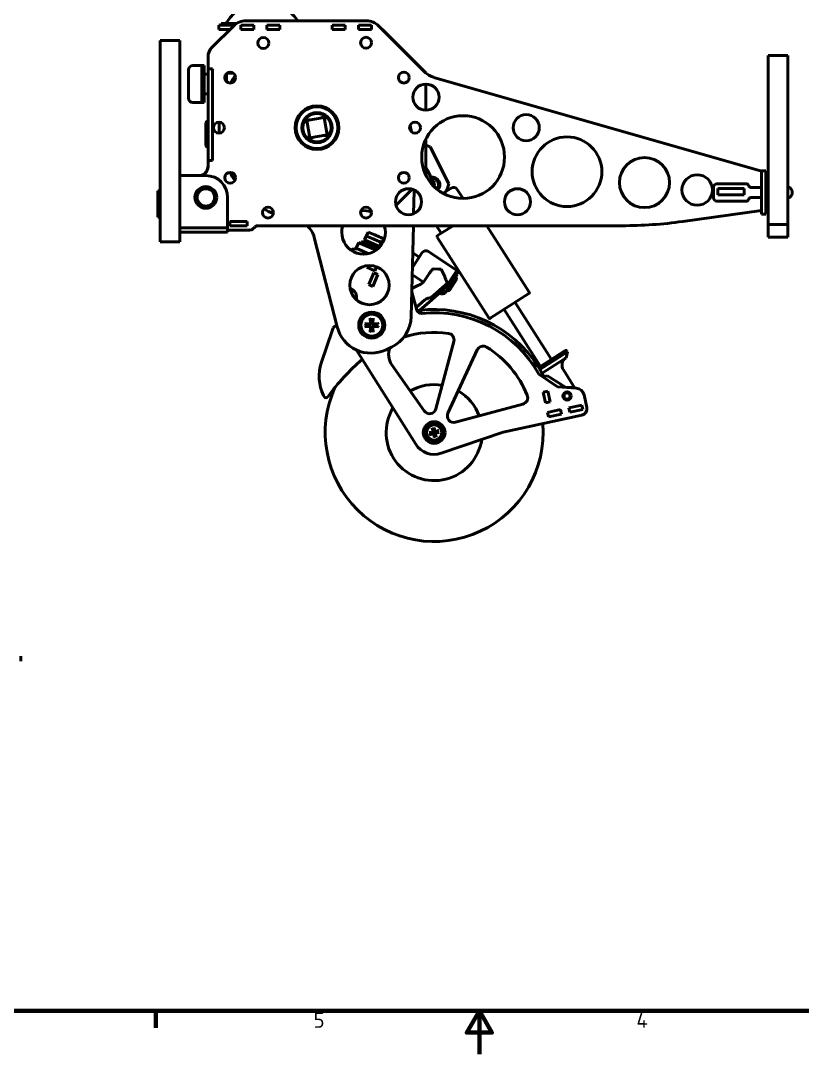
# Model space of a CAD drawing. Header units: millimetres. Extents: x 0 to 1188, y 0 to 840.
# Drawn here: x 383.5 to 742.2, y 0 to 474.4 of the extents above; entities that cross this region are included whole.
import ezdxf

# ---------------------------------------------------------------- set-up
doc = ezdxf.new("R2010")
doc.units = ezdxf.units.MM
doc.header["$LTSCALE"] = 2
doc.layers.add('Rahmen (ISO)', color=7, linetype='Continuous', lineweight=70)
doc.layers.add('Sichtbar (ISO)', color=7, linetype='Continuous', lineweight=50)
doc.styles.add('Notiztext (DIN)', font='isocpeur.ttf')

# ---------------------------------------------------------------- blocks, each defined once
blk = doc.blocks.new('Ränder Vorgaberahmen')
at = {"layer": 'Rahmen (ISO)'}
blk.add_line((222.75, 10), (222.75, 6.1), dxfattribs=at)
at = {"layer": 'Rahmen (ISO)', "flags": 128}
for points in [[(10, 10), (10, 410), (584, 410), (584, 10), (10, 10)], [(297, 0), (297, 10), (294.11, 5), (299.89, 5), (297, 10)]]:
    blk.add_lwpolyline(points, dxfattribs=at)
at = {"layer": 'Rahmen (ISO)', "char_height": 3.5, "attachment_point": 7, "style": 'Notiztext (DIN)'}
for s, insert in [('5', (258.95, 6.1)), ('4', (333.03, 6.1))]:
    blk.add_mtext(s, dxfattribs=dict(at, insert=insert))

msp = doc.modelspace()

# ---------------------------------------------------------------- linework, layer by layer
at = {"layer": 'Sichtbar (ISO)'}
for p, q in [((471.26, 462.03), (481.16, 471.93)), ((474.5, 472.28), (480.5, 472.28)), ((474.5, 472.28), (474.5, 470.28)), ((479.5, 470.28), (474.5, 470.28)), ((475.51, 473.08), (480.51, 473.08)), ((475.51, 472.28), (475.51, 473.08)), ((480.5, 472.28), (481.52, 472.28)), ((480.51, 472.28), (480.51, 473.08)), ((480.51, 473.08), (482.6, 473.08)), ((484.5, 472.28), (490.5, 472.28)), ((484.5, 472.28), (484.5, 470.28)), ((484.5, 470.28), (490.5, 470.28)), ((542.18, 474.28), (486.81, 474.28)), ((490.5, 472.28), (490.5, 470.28)), ((496.5, 472.28), (502.5, 472.28)), ((496.5, 472.28), (496.5, 470.28)), ((496.5, 470.28), (502.5, 470.28)), ((502.5, 472.28), (502.5, 470.28)), ((532.5, 472.28), (526.5, 472.28)), ((526.5, 472.28), (526.5, 470.28)), ((526.5, 470.28), (532.5, 470.28)), ((532.5, 472.28), (532.5, 470.28)), ((544.5, 472.28), (538.5, 472.28)), ((538.5, 472.28), (538.5, 470.28)), ((538.5, 470.28), (544.5, 470.28)), ((544.5, 472.28), (544.5, 470.28)), ((568.85, 450.92), (547.84, 471.93)), ((549.5, 470.28), (549.54, 470.28)), ((549.54, 470.28), (569.4, 450.41)), ((456.5, 465.28), (447.5, 465.28)), ((447.5, 389.33), (447.5, 465.28)), ((456.5, 389.33), (456.5, 465.28)), ((469.56, 458.68), (469.5, 458.68)), ((469.5, 457.79), (469.5, 458.68)), ((469.5, 452.28), (469.5, 457.79)), ((726.5, 458.33), (735.5, 458.33)), ((726.5, 380.88), (726.5, 458.33)), ((735.5, 458.33), (735.5, 380.88)), ((460.5, 438.78), (460.5, 451.78)), ((467.7, 453.78), (462.5, 453.78)), ((466.7, 437.28), (466.7, 453.28)), ((467.7, 453.28), (466.7, 453.28)), ((467.7, 453.28), (467.7, 453.78)), ((467.7, 437.28), (467.7, 453.28)), ((469.5, 452.28), (471.5, 452.28)), ((469.5, 450.28), (469.5, 452.28)), ((471.5, 452.28), (469.5, 452.28)), ((471.5, 452.28), (471.5, 450.28)), ((467.7, 449.78), (469.5, 449.78)), ((469.5, 450.28), (469.5, 412.28)), ((471.5, 412.28), (471.5, 450.28)), ((477.16, 448.28), (477.4, 448.28)), ((477.4, 447.21), (477.4, 449.34)), ((477.9, 450.05), (477.9, 446.5)), ((481.16, 450.28), (478.16, 450.28)), ((723.5, 405.28), (573.16, 448.38)), ((569.5, 445.28), (569.5, 433.28)), ((467.7, 436.78), (462.5, 436.78)), ((467.7, 437.28), (466.7, 437.28)), ((467.7, 440.78), (469.5, 440.78)), ((467.7, 436.78), (467.7, 437.28)), ((468.5, 427.28), (468.5, 417.28)), ((514.86, 428.52), (522.74, 429.91)), ((516.25, 420.64), (514.86, 428.52)), ((522.74, 429.91), (524.13, 422.03)), ((562.92, 423.33), (562.21, 426.28)), ((524.13, 422.03), (516.25, 420.64)), ((569.5, 420.16), (569.5, 403.39)), ((569.5, 417.19), (571.49, 416.53)), ((579.99, 399.54), (571.49, 416.53)), ((469.5, 410.28), (469.5, 412.28)), ((469.5, 407.29), (469.5, 410.28)), ((471.5, 410.28), (469.5, 410.28)), ((469.5, 410.28), (471.5, 410.28)), ((471.5, 412.28), (471.5, 410.28)), ((468.5, 403.28), (456.5, 403.28)), ((465.96, 403.28), (466.53, 403.43)), ((570.15, 405.8), (569.5, 407.1)), ((570.15, 405.8), (569.5, 405.47)), ((570.15, 405.8), (569.5, 405.47)), ((572.73, 400.65), (570.15, 405.8)), ((723.5, 402.53), (723.5, 405.53)), ((725.5, 405.53), (723.5, 405.53)), ((725.5, 405.53), (725.5, 402.53)), ((571.58, 400.07), (572.73, 400.65)), ((571.98, 399.72), (571.68, 399.94)), ((571.74, 400.16), (572.04, 399.93)), ((572.6, 399.81), (571.98, 399.72)), ((572.1, 399.74), (571.98, 399.58)), ((571.98, 399.72), (571.98, 399.72)), ((572.04, 399.93), (572.49, 400)), ((572.49, 400), (572.87, 400.5)), ((573.03, 399.39), (572.49, 399.79)), ((572.97, 400.3), (572.6, 399.81)), ((572.6, 399.81), (572.6, 399.81)), ((572.82, 398.64), (573.09, 398.99)), ((573.02, 399.5), (573.38, 399.99)), ((573.1, 398.88), (573.02, 399.5)), ((573.02, 399.5), (573.02, 399.5)), ((573.6, 398.51), (573.1, 398.88)), ((573.1, 398.88), (573.1, 398.88)), ((573.61, 399.95), (573.23, 399.44)), ((573.23, 399.44), (573.29, 398.99)), ((573.29, 398.99), (573.8, 398.62)), ((579.99, 399.54), (579.17, 397.09)), ((716.27, 399.53), (703, 399.53)), ((723.5, 388.53), (723.5, 402.53)), ((725.5, 388.53), (725.5, 402.53)), ((446.5, 394.28), (446.5, 396.28)), ((447.5, 396.28), (446.5, 396.28)), ((446.5, 386.28), (446.5, 394.28)), ((563.19, 397.03), (555.74, 389.59)), ((563.86, 385.76), (564.12, 396.34)), ((564.12, 396.34), (564.44, 396.5)), ((577.36, 395.15), (581.1, 397.53)), ((579.62, 396.59), (579.22, 397.22)), ((583.86, 396.92), (586.5, 392.78)), ((701.5, 398.03), (701.5, 393.03)), ((703.5, 394.38), (703.5, 397.38)), ((703.5, 397.38), (715.5, 397.38)), ((715.5, 394.38), (703.5, 394.38)), ((715.5, 397.38), (715.5, 394.38)), ((719, 397.78), (723.5, 397.78)), ((725.5, 397.78), (726.5, 397.78)), ((735.5, 398.05), (736.18, 397.8)), ((737.5, 395.92), (737.5, 395.13)), ((447.5, 372.87), (447.5, 389.33)), ((456.5, 389.33), (456.5, 378.75)), ((478.5, 379.28), (478.5, 393.28)), ((703, 391.53), (716.27, 391.53)), ((723.5, 393.28), (719, 393.28)), ((726.5, 393.28), (725.5, 393.28)), ((736.18, 393.25), (735.5, 393)), ((446.5, 384.28), (446.5, 386.28)), ((446.5, 384.28), (447.5, 384.28)), ((723.5, 387.3), (687.35, 382.22)), ((723.5, 385.53), (723.5, 388.53)), ((723.5, 385.53), (725.5, 385.53)), ((725.5, 388.53), (725.5, 385.53)), ((479.5, 380.28), (479.5, 382.28)), ((479.5, 382.28), (487.5, 382.28)), ((487.5, 382.28), (479.5, 382.28)), ((479.5, 382.28), (479.5, 380.28)), ((487.5, 380.28), (479.5, 380.28)), ((487.5, 380.28), (479.5, 380.28)), ((487.5, 382.28), (487.5, 380.28)), ((487.5, 380.28), (487.5, 382.28)), ((490.91, 379.69), (490.08, 378.86)), ((659.51, 380.28), (492.33, 380.28)), ((562.7, 338.56), (563.72, 380.28)), ((574.31, 380.28), (576.52, 376.82)), ((574.83, 375.74), (581.94, 380.28)), ((597.45, 380.28), (616.9, 349.8)), ((735.5, 380.88), (726.5, 380.88)), ((726.5, 378.33), (726.5, 380.88)), ((735.5, 380.88), (735.5, 378.33)), ((478.5, 379.28), (456.5, 379.28)), ((456.5, 378.75), (456.5, 377.28)), ((456.5, 377.28), (456.5, 372.87)), ((456.5, 377.28), (478.5, 377.28)), ((478.5, 377.28), (478.5, 379.28)), ((478.5, 378.28), (488.67, 378.28)), ((518.25, 374.95), (528.77, 333.83)), ((541.36, 373.73), (542.98, 377.39)), ((545.23, 374.21), (542.54, 375.4)), ((543.35, 377.23), (542.98, 377.39)), ((543.35, 377.23), (546.04, 376.04)), ((546.04, 376.04), (548.08, 375.13)), ((548.08, 375.13), (548.82, 374.81)), ((548.82, 374.81), (550.25, 374.17)), ((574.68, 375.05), (598.35, 337.96)), ((726.5, 375.04), (726.5, 378.33)), ((726.5, 375.04), (735.5, 375.04)), ((735.5, 375.04), (735.5, 378.33)), ((456.5, 372.87), (447.5, 372.87)), ((538.64, 372.53), (537.39, 369.7)), ((538.64, 372.53), (538.77, 372.58)), ((539.51, 372.15), (538.64, 372.53)), ((538.77, 372.58), (539.55, 372.24)), ((539.51, 372.15), (546.58, 369.02)), ((546.68, 369.08), (539.55, 372.24)), ((540.09, 372.11), (539.96, 372.06)), ((540.09, 372.11), (540.62, 373.3)), ((540.09, 372.11), (546.77, 369.15)), ((540.75, 373.35), (540.62, 373.3)), ((547.87, 370.09), (540.62, 373.3)), ((540.75, 373.35), (547.95, 370.16)), ((541.36, 373.73), (548.22, 370.7)), ((542.49, 372.58), (542.73, 373.13)), ((547.28, 373.3), (545.23, 374.21)), ((547.06, 370.55), (547.3, 371.1)), ((548.01, 372.98), (547.28, 373.3)), ((549.43, 373.44), (548.01, 370.23)), ((549.03, 372.53), (548.01, 372.98)), ((550.01, 373.19), (549.43, 373.44)), ((549.89, 373.24), (550.29, 374.15)), ((550.25, 374.17), (550.29, 374.15)), ((550.29, 374.15), (550.29, 374.15)), ((542.54, 367.74), (538.88, 369.36)), ((563.25, 361.13), (567.82, 367.94)), ((566.43, 365.86), (563.42, 367.88)), ((570.6, 368.48), (583.72, 359.68)), ((542.72, 361.98), (542.4, 361.25)), ((542.4, 361.25), (546.05, 359.63)), ((546.84, 361.41), (546.05, 359.63)), ((564.2, 362.54), (563.3, 363.14)), ((572.85, 360.55), (575.31, 360.39)), ((545.65, 358.71), (543.22, 353.23)), ((545.05, 352.42), (547.48, 357.9)), ((547.48, 357.9), (545.65, 358.71)), ((563.35, 357.69), (568.3, 354.37)), ((571.15, 358.54), (568.66, 354.82)), ((576.51, 360.3), (575.31, 360.39)), ((578.17, 356.91), (576.51, 360.3)), ((584.05, 358.02), (578.14, 349.21)), ((578.94, 352.57), (583.72, 359.68)), ((583.59, 355.55), (583.32, 356.94)), ((584.05, 358.02), (583.72, 359.68)), ((534.72, 351.52), (535.26, 351.28)), ((545.05, 352.42), (543.22, 353.23)), ((565.82, 352.83), (563.01, 351.46)), ((565.82, 352.83), (566.58, 353.2)), ((567.1, 353.46), (566.58, 353.2)), ((579.45, 353.98), (571.89, 347.38)), ((572.17, 346.3), (579.07, 352.34)), ((576.47, 348.89), (578.39, 351.74)), ((583.59, 355.55), (580.25, 350.57)), ((565.36, 341.48), (562.97, 349.73)), ((566.62, 341.46), (572.17, 346.3)), ((570.54, 347.04), (571.89, 347.38)), ((571.89, 347.38), (572.17, 346.3)), ((575.71, 349.4), (576.47, 348.89)), ((578.14, 349.21), (576.47, 348.89)), ((580.25, 350.57), (578.86, 350.29)), ((616.75, 349.11), (599.04, 337.81)), ((539.58, 345), (539.57, 344.97)), ((540.72, 344.49), (539.58, 345)), ((569.05, 346.24), (565, 342.7)), ((605.37, 341.84), (622.04, 315.71)), ((610.42, 345.07), (627.1, 318.94)), ((543.96, 337.79), (544.11, 335.57)), ((545.35, 337.79), (545.2, 335.57)), ((566.29, 341.42), (566.31, 341.32)), ((526.52, 332.11), (521.56, 317.59)), ((526.52, 332.11), (526.98, 333.45)), ((528.58, 334.56), (527.49, 334.02)), ((541.51, 335.34), (543.73, 335.19)), ((541.51, 333.95), (543.73, 334.1)), ((543.96, 331.5), (544.11, 333.73)), ((545.35, 331.5), (545.2, 333.73)), ((547.8, 335.34), (545.57, 335.19)), ((547.8, 333.95), (545.57, 334.1)), ((564.81, 280.03), (537.66, 323.22)), ((551.2, 323.37), (553.62, 324.53)), ((582.29, 327.15), (574.09, 296.23)), ((579.59, 294.24), (593.04, 323.26)), ((621.24, 315.2), (633.42, 322.97)), ((634.11, 322.82), (634.38, 322.4)), ((621.76, 314.35), (634.38, 322.4)), ((632.67, 318.94), (622.76, 312.61)), ((633.77, 319.64), (634.38, 322.4)), ((568.74, 295.27), (553.81, 316.48)), ((619.01, 316.79), (618.03, 317.31)), ((619.01, 316.79), (620.87, 315.79)), ((637.86, 305.8), (632.55, 314.12)), ((621.31, 312.13), (629.93, 306.33)), ((625.2, 311.46), (623.56, 311.1)), ((633.47, 306.11), (625.2, 311.46)), ((623.35, 303.9), (625.4, 304.34)), ((623.35, 303.9), (624.4, 299.01)), ((626.45, 299.45), (625.4, 304.34)), ((638.39, 305.76), (629.93, 306.33)), ((633.47, 306.11), (636.34, 305.97)), ((522.54, 302.31), (522.75, 301.87)), ((624.4, 299.01), (626.45, 299.45)), ((643.28, 296.83), (642.03, 302.61)), ((613.98, 298.44), (583.1, 290.08)), ((625.34, 294.61), (631.21, 295.87)), ((625.34, 294.61), (625.79, 292.56)), ((631.21, 295.87), (631.65, 293.82)), ((635.12, 296.71), (640.99, 297.97)), ((635.12, 296.71), (635.56, 294.66)), ((635.56, 294.66), (641.43, 295.92)), ((640.99, 297.97), (641.08, 298)), ((640.99, 297.97), (641.43, 295.92)), ((641.08, 298), (641.53, 295.94)), ((641.53, 295.94), (641.43, 295.92)), ((605, 285.53), (640.98, 293.27)), ((625.79, 292.56), (631.65, 293.82)), ((571.04, 285.36), (572.57, 285.58)), ((571.26, 284.38), (572.74, 284.84)), ((572.29, 287.36), (572.76, 285.89)), ((573.26, 283.12), (573.04, 284.65)), ((573.28, 287.59), (573.5, 286.06)), ((574.25, 283.35), (573.78, 284.82)), ((575.28, 286.33), (573.8, 285.86)), ((575.5, 285.35), (573.97, 285.12)), ((605, 285.53), (576.48, 275.88)), ((383.53, 180.51), (383.53, 182.71))]:
    msp.add_line(p, q, dxfattribs=at)
for centre, radius in [((494.87, 464.13), 2.5), ((542, 464.25), 2.5), ((479.66, 448.28), 2.5), ((559.34, 448.28), 2.5), ((569.5, 439.28), 6), ((519.5, 425.28), 10), ((519.5, 425.28), 9.6), ((519.5, 425.28), 6.95), ((519.5, 425.28), 6.55), ((519.5, 425.28), 6.5), ((474.5, 425.28), 2.5), ((564.5, 425.28), 2.5), ((586.55, 411.78), 19), ((615.5, 425.28), 6), ((634.22, 405.08), 16), ((669.8, 400.08), 11.5), ((479.66, 402.28), 2.5), ((559.34, 402.28), 2.5), ((693.99, 396.68), 7), ((468.5, 393.28), 5), ((468.5, 393.28), 4), ((561.5, 391.28), 6), ((611.5, 391.28), 6), ((497, 386.3), 2.5), ((542, 386.3), 2.5), ((543.6, 353.02), 9), ((544.65, 334.65), 6), ((544.65, 334.65), 5.3), ((544.65, 334.65), 5), ((634.26, 302.15), 1.9), ((634.26, 302.15), 1.4), ((573.27, 285.35), 5), ((573.27, 285.35), 4.5), ((573.27, 285.35), 4.3), ((573.27, 285.35), 3.5)]:
    msp.add_circle(centre, radius, dxfattribs=at)
for centre, radius, start, end in [((494.65, 464.08), 19, 32.4689, 149.1898), ((477.04, 474.58), 1.5, 270, 329.1898), ((486.81, 466.28), 8, 90, 135), ((542.18, 466.28), 8, 45, 90), ((475.5, 457.79), 6, 135, 180), ((462.5, 451.78), 2, 90, 180), ((575.92, 458), 10, 225, 254), ((517.92, 425), 43.35, 146.023, 151.3453), ((462.5, 438.78), 2, 180, 270), ((469.5, 427.28), 1, 90, 180), ((517.92, 425), 43.35, 176.3331, 182.9338), ((515.68, 427.95), 1, 55, 235), ((522.17, 429.09), 1, 325, 145), ((523.31, 422.6), 1, 235, 55), ((516.83, 421.46), 1, 145, 325), ((469.5, 417.28), 1, 180, 270), ((463.5, 408.23), 6, 314.5388, 0), ((465.5, 407.29), 4, 285, 0), ((468.5, 393.28), 10, 0, 90), ((517.92, 425), 43.35, 207.8084, 213.6008), ((572.39, 399.09), 3.5, 317.3039, 99.9875), ((572.39, 399.09), 3.38, 317.1211, 99.3537), ((572.39, 399.09), 3, 316.5765, 97.1178), ((572.39, 399.09), 2.86, 316.3748, 96.1232), ((703, 398.03), 1.5, 90, 180), ((716.27, 398.03), 1.5, 24.6243, 90), ((719, 399.28), 1.5, 204.6243, 270), ((728.33, 401.78), 3, 199.4712, 232.4484), ((575.38, 398.35), 4, 322.1741, 341.589), ((582.17, 395.85), 2, 32.5469, 122.5469), ((735.5, 395.92), 2, 0, 70), ((735.5, 395.13), 2, 290, 0), ((703, 393.03), 1.5, 180, 270), ((716.27, 393.03), 1.5, 270, 335.3757), ((719, 391.78), 1.5, 90, 155.3757), ((728.33, 389.28), 3, 127.5516, 160.5288), ((517.92, 425), 43.35, 238.4249, 244.7684), ((540.86, 377.22), 10, 68.7136, 96.9742), ((492.33, 378.28), 2, 90, 135), ((508.57, 372.47), 10, 14.3463, 51.2678), ((540.86, 377.22), 10, 162.1904, 17.8096), ((659.51, 580.28), 200, 270, 278), ((488.67, 380.28), 2, 270, 315), ((575.1, 375.32), 0.5, 122.5469, 212.5469), ((537.26, 365.7), 4, 66.1388, 123.0831), ((544.16, 371.4), 4, 246.1388, 256.8969), ((569.48, 366.82), 2, 56.1388, 146.1388), ((564.47, 359.35), 2, 229.5053, 236.1388), ((533.64, 347.62), 4, 342.7591, 66.1388), ((565.33, 357.05), 4, 296.1388, 326.1388), ((616.48, 349.53), 0.5, 302.5469, 32.5469), ((573.27, 285.35), 56.5, 32.5949, 97.0951), ((544.65, 334.65), 2.48, 77.2526, 102.7474), ((546.7, 338.96), 16, 295.641, 358.589), ((567.28, 342.04), 2, 196.1388, 276.0346), ((573.27, 285.35), 56.5, 97.0951, 97.9898), ((567.79, 341.59), 1.5, 227.9503, 275.5706), ((573.27, 285.35), 55, 29.1318, 96.0346), ((598.78, 338.23), 0.5, 212.5469, 302.5469), ((527.93, 333.12), 1, 116.1388, 161.1388), ((544.27, 337.79), 16, 194.3463, 295.641), ((544.65, 334.65), 2.48, 167.2526, 192.7474), ((543.76, 335.54), 0.349, 266.1162, 3.8838), ((543.76, 333.75), 0.349, 356.1162, 93.8838), ((544.65, 334.65), 2.48, 257.2526, 282.7474), ((545.55, 335.54), 0.349, 176.1162, 273.8838), ((545.55, 333.75), 0.349, 86.1162, 183.8838), ((544.65, 334.65), 2.48, 347.2526, 12.7474), ((573.27, 285.35), 46, 81.8162, 107.5698), ((579.39, 327.92), 3, 345.1388, 81.8162), ((560.35, 321.09), 8, 156.8738, 215.1388), ((595.76, 322), 3, 58.4614, 155.1388), ((573.27, 285.35), 46, 21.8162, 58.4614), ((633.69, 322.55), 0.5, 32.5469, 122.5469), ((606.55, 242.29), 101.35, 130.8115, 144.0963), ((635.93, 316.27), 4, 124.38, 212.5469), ((540.49, 311.12), 20, 161.1388, 206.1388), ((573.27, 285.35), 56.5, 26.2774, 32.5949), ((573.27, 285.35), 50, 155.6033, 4.6674), ((573.27, 285.35), 22.05, 80.3439, 119.9337), ((573.27, 285.35), 22.05, 20.3439, 59.9337), ((636.14, 301.97), 4, 75.3479, 87.1388), ((638.12, 301.77), 4, 12.1388, 86.1388), ((523.65, 302.31), 1, 206.1388, 324.0963), ((613.19, 301.33), 3, 285.1388, 21.8162), ((573.27, 285.35), 22.05, 149.1249, 351.7102), ((571.19, 297), 3, 215.1388, 345.1388), ((582.32, 292.98), 3, 155.1388, 285.1388), ((640.35, 296.2), 3, 282.1388, 12.1388), ((573.27, 285.35), 1.6, 179.7046, 206.0644), ((573.27, 285.35), 1.6, 89.7046, 116.0644), ((572.54, 285.82), 0.236, 278.2165, 17.5526), ((572.81, 284.62), 0.236, 8.2165, 107.5526), ((573.73, 286.09), 0.236, 188.2165, 287.5526), ((574.01, 284.89), 0.236, 98.2165, 197.5526), ((573.27, 285.35), 1.6, 359.7046, 26.0644), ((573.27, 285.35), 10, 212.1496, 288.6855), ((573.27, 285.35), 1.6, 269.7046, 296.0644)]:
    msp.add_arc(centre, radius, start, end, dxfattribs=at)
for centre, major_axis, ratio, start_param, end_param in [((571.81, 398.32), (-3.83, 2.86), 0.499722, 4.615072, 4.809706), ((571.62, 399.67), (2.86, 3.83), 0.499722, 4.666562, 4.809706), ((601.96, 339.61), (-23.55, 18.85), 0.199103, 0.228791, 0.494569), ((583.88, 351.75), (-2.42, -6.1), 0.754921, 4.643707, 4.87353), ((581.7, 353.74), (-2.2, 3.2), 0.763371, 1.419089, 1.4872), ((570.88, 342.52), (0.92, 4.56), 0.767327, 0.349066, 0.785398)]:
    msp.add_ellipse(centre, major_axis=major_axis, ratio=ratio, start_param=start_param, end_param=end_param, dxfattribs=at)
for points in [[(572.04, 399.93), (572.02, 399.86), (572, 399.79), (571.98, 399.72)], [(572.49, 400), (572.52, 399.93), (572.56, 399.87), (572.6, 399.81)], [(573.23, 399.44), (573.16, 399.46), (573.09, 399.48), (573.02, 399.5)], [(573.29, 398.99), (573.23, 398.96), (573.17, 398.92), (573.1, 398.88)], [(633.77, 319.64), (633.77, 319.64), (633.74, 319.62), (633.67, 319.57)]]:
    msp.add_open_spline(points, degree=3, dxfattribs=at)
for points, weights in [([(572.87, 400.5), (572.92, 400.4), (572.97, 400.3)], [1, 1.00021127768, 1]), ([(573.38, 399.99), (573.49, 399.97), (573.61, 399.95)], [1, 1.00021127769, 1]), ([(573.8, 398.62), (573.7, 398.56), (573.6, 398.51)], [1, 1.0002112777, 1]), ([(543.99, 337.55), (544.05, 337.29), (544.1, 337.07)], [1.00113080241, 1.00464948173, 1]), ([(544.1, 337.07), (544.23, 336), (544.27, 335.58)], [1, 1.6371056015, 2.17557207205]), ([(545.03, 335.58), (545.08, 336), (545.2, 337.07)], [2.17557207205, 1.6371056015, 1]), ([(545.2, 337.07), (545.25, 337.29), (545.32, 337.55)], [1, 1.00464947263, 1.00113080025]), ([(542.23, 335.19), (542.01, 335.25), (541.75, 335.31)], [1, 1.0046495002, 1.00113080679]), ([(541.75, 333.98), (542.01, 334.05), (542.23, 334.1)], [1.00113080683, 1.00464950033, 1]), ([(543.72, 335.02), (543.3, 335.07), (542.23, 335.19)], [2.17557207205, 1.6371056015, 1]), ([(542.23, 334.1), (543.3, 334.22), (543.72, 334.27)], [1, 1.6371056015, 2.17557207205]), ([(544.1, 332.23), (544.05, 332.01), (543.99, 331.75)], [1, 1.00464950834, 1.00113080872]), ([(544.27, 333.72), (544.23, 333.29), (544.1, 332.23)], [2.17557207205, 1.6371056015, 1]), ([(545.2, 332.23), (545.08, 333.29), (545.03, 333.72)], [1, 1.6371056015, 2.17557207205]), ([(545.32, 331.75), (545.25, 332.01), (545.2, 332.23)], [1.00113080227, 1.00464948112, 1]), ([(547.07, 335.19), (546.01, 335.07), (545.58, 335.02)], [1, 1.6371056015, 2.17557207205]), ([(545.58, 334.27), (546.01, 334.22), (547.07, 334.1)], [2.17557207205, 1.6371056015, 1]), ([(547.55, 335.31), (547.29, 335.25), (547.07, 335.19)], [1.00113080683, 1.00464950033, 1]), ([(547.07, 334.1), (547.29, 334.05), (547.55, 333.98)], [1, 1.00464950016, 1.00113080679]), ([(571.68, 285.36), (571.48, 285.37), (571.22, 285.38)], [1, 1.00878532681, 1.00164782853]), ([(571.43, 284.44), (571.66, 284.56), (571.84, 284.65)], [1.00164782853, 1.00878532681, 1]), ([(572.59, 285.45), (572.31, 285.42), (571.68, 285.36)], [2.07144023298, 1.57310902299, 1]), ([(571.84, 284.65), (572.44, 284.87), (572.7, 284.97)], [1, 1.57310902299, 2.07144023298]), ([(572.36, 287.19), (572.48, 286.96), (572.57, 286.79)], [1.00164782591, 1.00878531233, 1]), ([(572.57, 286.79), (572.79, 286.18), (572.89, 285.93)], [1, 1.57310902299, 2.07144023298]), ([(573.17, 284.67), (573.2, 284.4), (573.26, 283.76)], [2.07144023298, 1.57310902299, 1]), ([(573.28, 286.95), (573.29, 287.15), (573.3, 287.41)], [1, 1.00878531233, 1.00164782591]), ([(573.37, 286.04), (573.34, 286.31), (573.28, 286.95)], [2.07144023298, 1.57310902299, 1]), ([(573.97, 283.92), (573.75, 284.52), (573.66, 284.78)], [1, 1.57310902299, 2.07144023298]), ([(574.71, 286.05), (574.1, 285.83), (573.84, 285.74)], [1, 1.57310902299, 2.07144023298]), ([(573.96, 285.26), (574.23, 285.28), (574.87, 285.34)], [2.07144023298, 1.57310902299, 1]), ([(575.11, 286.27), (574.88, 286.15), (574.71, 286.05)], [1.00164782853, 1.00878532683, 1]), ([(574.87, 285.34), (575.07, 285.34), (575.33, 285.33)], [1, 1.00878532942, 1.001647829]), ([(573.26, 283.76), (573.26, 283.56), (573.25, 283.3)], [1, 1.00878530946, 1.00164782539]), ([(574.19, 283.51), (574.07, 283.74), (573.97, 283.92)], [1.00164782591, 1.00878531233, 1])]:
    msp.add_rational_spline(points, weights, degree=2, dxfattribs=at)
for points, knots in [([(571.15, 358.54), (571.37, 358.87), (571.64, 359.19), (572.21, 359.85), (572.53, 360.18), (572.83, 360.53), (572.84, 360.54), (572.85, 360.55)], [2.6724219, 2.6724219, 2.6724219, 2.6724219, 2.7972537, 2.7972537, 2.9321543, 2.9321543, 2.9358186, 2.9358186, 2.9358186, 2.9358186]), ([(543.99, 337.55), (543.98, 337.56), (543.98, 337.58), (543.97, 337.62), (543.97, 337.65), (543.96, 337.72), (543.96, 337.76), (543.96, 337.79)], [0.09373776, 0.09373776, 0.09373776, 0.09373776, 0.10198629, 0.10198629, 0.11216063, 0.11216063, 0.1224428, 0.1224428, 0.1224428, 0.1224428]), ([(545.35, 337.79), (545.35, 337.76), (545.34, 337.72), (545.34, 337.65), (545.33, 337.62), (545.33, 337.58), (545.32, 337.56), (545.32, 337.55)], [0.04102574, 0.04102574, 0.04102574, 0.04102574, 0.05130791, 0.05130791, 0.06148224, 0.06148224, 0.06973077, 0.06973077, 0.06973077, 0.06973077]), ([(566.78, 340.47), (566.78, 340.48), (566.77, 340.48), (566.68, 340.57), (566.59, 340.67), (566.47, 340.87), (566.42, 340.96), (566.35, 341.14), (566.33, 341.22), (566.32, 341.3), (566.31, 341.31), (566.31, 341.32)], [-0.1671741, -0.1671741, -0.1671741, -0.1671741, -0.1654416, -0.1654416, -0.1269561, -0.1269561, -0.0913742, -0.0913742, -0.0539897, -0.0539897, -0.0454447, -0.0454447, -0.0454447, -0.0454447]), ([(541.51, 335.34), (541.54, 335.34), (541.58, 335.34), (541.65, 335.33), (541.68, 335.33), (541.72, 335.32), (541.74, 335.32), (541.75, 335.31)], [0.04102574, 0.04102574, 0.04102574, 0.04102574, 0.05130791, 0.05130791, 0.06148224, 0.06148224, 0.06973077, 0.06973077, 0.06973077, 0.06973077]), ([(541.75, 333.98), (541.74, 333.98), (541.72, 333.97), (541.68, 333.97), (541.65, 333.96), (541.58, 333.96), (541.54, 333.95), (541.51, 333.95)], [0.09373776, 0.09373776, 0.09373776, 0.09373776, 0.10198629, 0.10198629, 0.11216063, 0.11216063, 0.1224428, 0.1224428, 0.1224428, 0.1224428]), ([(544.27, 335.58), (544.28, 335.57), (544.28, 335.56), (544.28, 335.51), (544.28, 335.45), (544.26, 335.36), (544.24, 335.32), (544.19, 335.24), (544.17, 335.2), (544.1, 335.13), (544.06, 335.1), (543.98, 335.06), (543.93, 335.04), (543.85, 335.02), (543.79, 335.02), (543.74, 335.02), (543.73, 335.02), (543.72, 335.02)], [0.22143214, 0.22143214, 0.22143214, 0.22143214, 0.22334903, 0.22334903, 0.23936371, 0.23936371, 0.2529982, 0.2529982, 0.2666327, 0.2666327, 0.28026719, 0.28026719, 0.29390169, 0.29390169, 0.30991637, 0.30991637, 0.31183325, 0.31183325, 0.31183325, 0.31183325]), ([(543.72, 334.27), (543.73, 334.27), (543.74, 334.27), (543.79, 334.28), (543.85, 334.27), (543.93, 334.25), (543.98, 334.24), (544.06, 334.19), (544.1, 334.16), (544.17, 334.1), (544.19, 334.06), (544.24, 333.97), (544.26, 333.93), (544.28, 333.84), (544.28, 333.79), (544.28, 333.73), (544.28, 333.72), (544.27, 333.72)], [0.22143214, 0.22143214, 0.22143214, 0.22143214, 0.22334903, 0.22334903, 0.23936371, 0.23936371, 0.2529982, 0.2529982, 0.2666327, 0.2666327, 0.28026719, 0.28026719, 0.29390169, 0.29390169, 0.30991637, 0.30991637, 0.31183325, 0.31183325, 0.31183325, 0.31183325]), ([(545.58, 335.02), (545.58, 335.02), (545.57, 335.02), (545.51, 335.02), (545.46, 335.02), (545.37, 335.04), (545.33, 335.06), (545.24, 335.1), (545.2, 335.13), (545.14, 335.2), (545.11, 335.24), (545.06, 335.32), (545.05, 335.36), (545.03, 335.45), (545.02, 335.51), (545.03, 335.56), (545.03, 335.57), (545.03, 335.58)], [0.22143214, 0.22143214, 0.22143214, 0.22143214, 0.22334903, 0.22334903, 0.23936371, 0.23936371, 0.2529982, 0.2529982, 0.2666327, 0.2666327, 0.28026719, 0.28026719, 0.29390169, 0.29390169, 0.30991637, 0.30991637, 0.31183325, 0.31183325, 0.31183325, 0.31183325]), ([(545.03, 333.72), (545.03, 333.72), (545.03, 333.73), (545.02, 333.79), (545.03, 333.84), (545.05, 333.93), (545.06, 333.97), (545.11, 334.06), (545.14, 334.1), (545.2, 334.16), (545.24, 334.19), (545.33, 334.24), (545.37, 334.25), (545.46, 334.27), (545.51, 334.28), (545.57, 334.27), (545.58, 334.27), (545.58, 334.27)], [0.22143214, 0.22143214, 0.22143214, 0.22143214, 0.22334903, 0.22334903, 0.23936371, 0.23936371, 0.2529982, 0.2529982, 0.2666327, 0.2666327, 0.28026719, 0.28026719, 0.29390169, 0.29390169, 0.30991637, 0.30991637, 0.31183325, 0.31183325, 0.31183325, 0.31183325]), ([(547.55, 335.31), (547.56, 335.32), (547.58, 335.32), (547.62, 335.33), (547.66, 335.33), (547.72, 335.34), (547.76, 335.34), (547.8, 335.34)], [0.09373776, 0.09373776, 0.09373776, 0.09373776, 0.10198629, 0.10198629, 0.11216063, 0.11216063, 0.1224428, 0.1224428, 0.1224428, 0.1224428]), ([(547.8, 333.95), (547.76, 333.95), (547.72, 333.96), (547.66, 333.96), (547.62, 333.97), (547.58, 333.97), (547.56, 333.98), (547.55, 333.98)], [0.04102574, 0.04102574, 0.04102574, 0.04102574, 0.05130791, 0.05130791, 0.06148224, 0.06148224, 0.06973077, 0.06973077, 0.06973077, 0.06973077]), ([(543.96, 331.5), (543.96, 331.54), (543.96, 331.58), (543.97, 331.64), (543.97, 331.67), (543.98, 331.72), (543.98, 331.74), (543.99, 331.75)], [0.04102574, 0.04102574, 0.04102574, 0.04102574, 0.05130791, 0.05130791, 0.06148224, 0.06148224, 0.06973077, 0.06973077, 0.06973077, 0.06973077]), ([(545.32, 331.75), (545.32, 331.74), (545.33, 331.72), (545.33, 331.67), (545.34, 331.64), (545.34, 331.58), (545.35, 331.54), (545.35, 331.5)], [0.09373776, 0.09373776, 0.09373776, 0.09373776, 0.10198629, 0.10198629, 0.11216063, 0.11216063, 0.1224428, 0.1224428, 0.1224428, 0.1224428]), ([(633.67, 319.57), (633.58, 319.51), (633.45, 319.43), (633.17, 319.24), (632.96, 319.12), (632.67, 318.94)], [1.7092297, 1.7092297, 1.7092297, 1.7092297, 1.912106, 1.912106, 2.1148649, 2.1148649, 2.1148649, 2.1148649]), ([(571.04, 285.36), (571.06, 285.36), (571.09, 285.37), (571.14, 285.37), (571.16, 285.37), (571.19, 285.38), (571.21, 285.38), (571.22, 285.38)], [0.02963536, 0.02963536, 0.02963536, 0.02963536, 0.0370604, 0.0370604, 0.04441069, 0.04441069, 0.05037303, 0.05037303, 0.05037303, 0.05037303]), ([(572.36, 287.19), (572.35, 287.2), (572.35, 287.21), (572.34, 287.24), (572.33, 287.27), (572.31, 287.31), (572.3, 287.34), (572.29, 287.36)], [0.06772115, 0.06772115, 0.06772115, 0.06772115, 0.0736835, 0.0736835, 0.08103378, 0.08103378, 0.08845882, 0.08845882, 0.08845882, 0.08845882]), ([(572.89, 285.93), (572.89, 285.92), (572.89, 285.91), (572.9, 285.87), (572.91, 285.83), (572.91, 285.77), (572.9, 285.74), (572.89, 285.67), (572.87, 285.64), (572.84, 285.59), (572.82, 285.56), (572.77, 285.52), (572.74, 285.5), (572.68, 285.47), (572.65, 285.46), (572.6, 285.45), (572.6, 285.45), (572.59, 285.45)], [0.1577904, 0.1577904, 0.1577904, 0.1577904, 0.16015294, 0.16015294, 0.17140691, 0.17140691, 0.18096265, 0.18096265, 0.19051839, 0.19051839, 0.20007412, 0.20007412, 0.20962986, 0.20962986, 0.22088383, 0.22088383, 0.22324637, 0.22324637, 0.22324637, 0.22324637]), ([(572.7, 284.97), (572.71, 284.97), (572.71, 284.97), (572.75, 284.99), (572.79, 284.99), (572.86, 284.99), (572.89, 284.99), (572.95, 284.97), (572.98, 284.95), (573.04, 284.92), (573.06, 284.9), (573.11, 284.85), (573.13, 284.82), (573.15, 284.76), (573.17, 284.73), (573.17, 284.68), (573.17, 284.68), (573.17, 284.67)], [0.1577904, 0.1577904, 0.1577904, 0.1577904, 0.16015294, 0.16015294, 0.17140691, 0.17140691, 0.18096265, 0.18096265, 0.19051839, 0.19051839, 0.20007412, 0.20007412, 0.20962986, 0.20962986, 0.22088383, 0.22088383, 0.22324637, 0.22324637, 0.22324637, 0.22324637]), ([(573.28, 287.59), (573.28, 287.56), (573.29, 287.53), (573.29, 287.49), (573.29, 287.46), (573.3, 287.43), (573.3, 287.42), (573.3, 287.41)], [0.02963536, 0.02963536, 0.02963536, 0.02963536, 0.0370604, 0.0370604, 0.04441069, 0.04441069, 0.05037303, 0.05037303, 0.05037303, 0.05037303]), ([(573.84, 285.74), (573.84, 285.74), (573.83, 285.73), (573.79, 285.72), (573.75, 285.72), (573.69, 285.72), (573.65, 285.72), (573.59, 285.74), (573.56, 285.75), (573.51, 285.79), (573.48, 285.81), (573.44, 285.86), (573.42, 285.89), (573.39, 285.94), (573.38, 285.98), (573.37, 286.02), (573.37, 286.03), (573.37, 286.04)], [0.1577904, 0.1577904, 0.1577904, 0.1577904, 0.16015294, 0.16015294, 0.17140691, 0.17140691, 0.18096265, 0.18096265, 0.19051839, 0.19051839, 0.20007412, 0.20007412, 0.20962986, 0.20962986, 0.22088383, 0.22088383, 0.22324637, 0.22324637, 0.22324637, 0.22324637]), ([(573.66, 284.78), (573.65, 284.79), (573.65, 284.79), (573.64, 284.84), (573.63, 284.87), (573.63, 284.94), (573.64, 284.97), (573.66, 285.03), (573.67, 285.06), (573.7, 285.12), (573.73, 285.15), (573.78, 285.19), (573.8, 285.21), (573.86, 285.24), (573.9, 285.25), (573.94, 285.25), (573.95, 285.26), (573.96, 285.26)], [0.1577904, 0.1577904, 0.1577904, 0.1577904, 0.16015294, 0.16015294, 0.17140691, 0.17140691, 0.18096265, 0.18096265, 0.19051839, 0.19051839, 0.20007412, 0.20007412, 0.20962986, 0.20962986, 0.22088383, 0.22088383, 0.22324637, 0.22324637, 0.22324637, 0.22324637]), ([(575.11, 286.27), (575.12, 286.27), (575.13, 286.28), (575.16, 286.29), (575.18, 286.3), (575.23, 286.31), (575.26, 286.32), (575.28, 286.33)], [0.06772115, 0.06772115, 0.06772115, 0.06772115, 0.0736835, 0.0736835, 0.08103378, 0.08103378, 0.08845882, 0.08845882, 0.08845882, 0.08845882]), ([(575.5, 285.35), (575.48, 285.34), (575.45, 285.34), (575.41, 285.33), (575.38, 285.33), (575.35, 285.33), (575.34, 285.33), (575.33, 285.33)], [0.02963536, 0.02963536, 0.02963536, 0.02963536, 0.0370604, 0.0370604, 0.04441069, 0.04441069, 0.05037303, 0.05037303, 0.05037303, 0.05037303]), ([(571.43, 284.44), (571.42, 284.43), (571.41, 284.43), (571.38, 284.42), (571.36, 284.41), (571.32, 284.39), (571.29, 284.38), (571.26, 284.38)], [0.06772115, 0.06772115, 0.06772115, 0.06772115, 0.0736835, 0.0736835, 0.08103378, 0.08103378, 0.08845882, 0.08845882, 0.08845882, 0.08845882]), ([(573.26, 283.12), (573.26, 283.15), (573.26, 283.17), (573.25, 283.22), (573.25, 283.24), (573.25, 283.28), (573.25, 283.29), (573.25, 283.3)], [0.02963536, 0.02963536, 0.02963536, 0.02963536, 0.0370604, 0.0370604, 0.04441069, 0.04441069, 0.05037303, 0.05037303, 0.05037303, 0.05037303]), ([(574.19, 283.51), (574.19, 283.5), (574.2, 283.49), (574.21, 283.46), (574.22, 283.44), (574.23, 283.4), (574.24, 283.37), (574.25, 283.35)], [0.06772115, 0.06772115, 0.06772115, 0.06772115, 0.0736835, 0.0736835, 0.08103378, 0.08103378, 0.08845882, 0.08845882, 0.08845882, 0.08845882])]:
    msp.add_open_spline(points, degree=3, knots=knots, dxfattribs=at)

# ---------------------------------------------------------------- block references
at = {"xscale": 2, "yscale": 2, "zscale": 2}
msp.add_blockref('Ränder Vorgaberahmen', (0, 0), dxfattribs=at)

doc.saveas('drawing.dxf')
